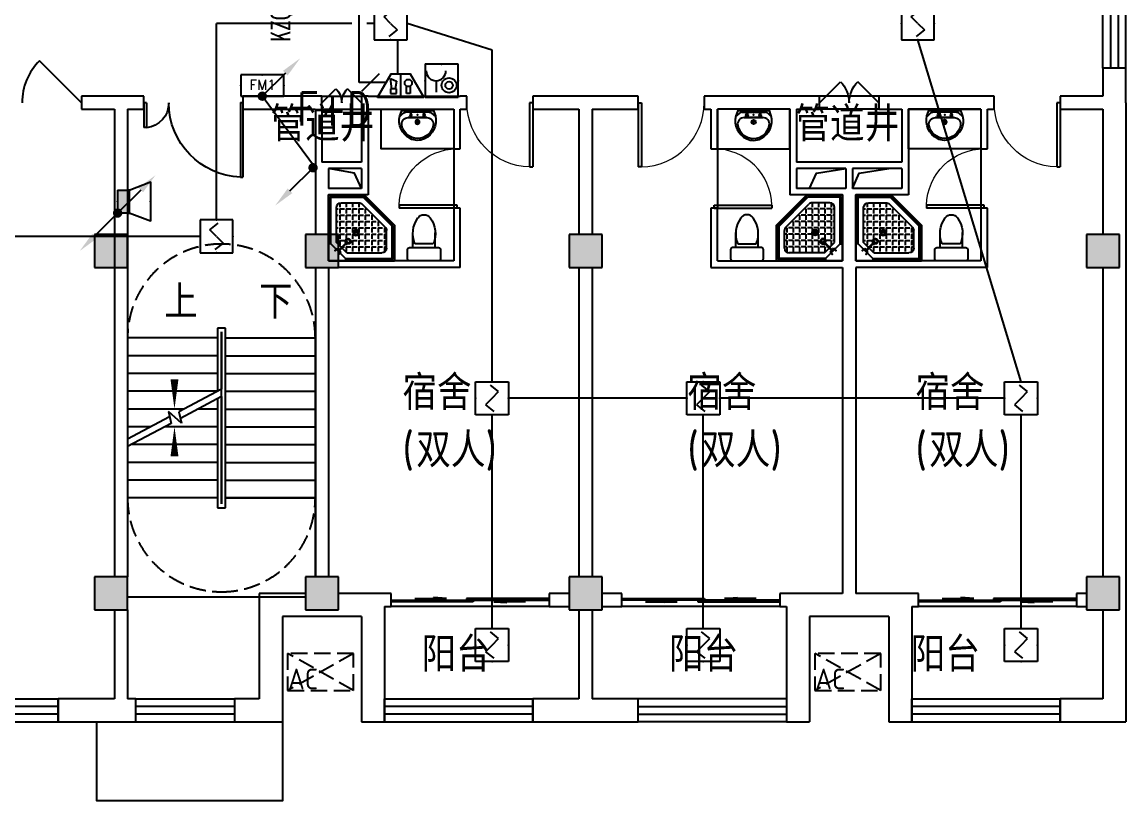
# Model space of a CAD drawing. Extents: x 1725663 to 4653551, y -550461 to 248782.
# Drawn here: x 2376593 to 2393343, y -248671 to -236846 of the extents above; entities that cross this region are included whole.
import ezdxf
from ezdxf.enums import TextEntityAlignment as Align

# ---------------------------------------------------------------- set-up
doc = ezdxf.new("R2010")
doc.units = 0
doc.header["$LTSCALE"] = 1000
doc.linetypes.add('DASH', pattern=[0.35, 0.25, -0.1])
for name, color, linetype in [('0-底图', 7, 'Continuous'), ('A-FLOR-STRS', 140, 'Continuous'), ('CLAYER', 7, 'Continuous'), ('COLUMN', 255, 'Continuous'), ('DIM-消防', 3, 'Continuous'), ('DIM_SYMB', 3, 'Continuous'), ('DOOR_FIRE', 4, 'Continuous'), ('EQUIP-广播', 3, 'Continuous'), ('EQUIP-消防', 3, 'Continuous'), ('LWIRE', 4, 'Continuous'), ('PUB_HATCH', 8, 'Continuous'), ('PUB_TEXT', 7, 'Continuous'), ('STAIR', 2, 'Continuous'), ('WALL', 2, 'Continuous'), ('WINDOW', 4, 'Continuous'), ('WIRE-消防', 1, 'Continuous'), ('抗震支吊架', 2, 'Continuous'), ('洁具', 213, 'Continuous'), ('空调外机', 211, 'Continuous')]:
    doc.layers.add(name, color=color, linetype=linetype)
doc.styles.add('_TCH_DIM', font='SIMPLEX', dxfattribs={"width": 0.8, "height": 5, "bigfont": 'HZTXT'})
doc.styles.add('_TEL_DIM', font='SIMPLEX', dxfattribs={"width": 0.8, "height": 3.5, "bigfont": 'HZTXT'})
doc.styles.add('kzcad', font='', dxfattribs={"width": 0.8})
doc.styles.get("Standard").update_dxf_attribs({"font": 'geniso.shx', "bigfont": 'hztxt.shx'})
doc.styles.get('kzcad').set_extended_font_data('SimSun')

# ---------------------------------------------------------------- blocks, each defined once
blk = doc.blocks.new('$Equip$00002649')
for p, q in [((-0.5, 0.5), (-0.5, -0.5)), ((0.5, 0.5), (-0.5, 0.5)), ((-0.2, 0.2), (0.05, 0.4)), ((0.5, -0.5), (0.5, 0.5)), ((0, 0), (-0.2, 0.2)), ((0, 0), (0.2, -0.2)), ((0.2, -0.2), (-0.05, -0.4)), ((-0.5, -0.5), (0.5, -0.5))]:
    blk.add_line(p, q)
at = {"const_width": 0.02}
blk.add_lwpolyline([(-0.5, 0.5), (0.5, 0.5), (0.5, -0.5), (-0.5, -0.5), (-0.5, 0.5), (0.5, 0.5)], dxfattribs=at)
for p in [(0, 0.5), (-0.5, 0), (0.5, 0), (0, -0.5)]:
    blk.add_point(p)
at = {"color": 7, "flags": 1}
for tag, height, p in [('A', 0.00002, (0, 0)), ('B', 0.4, (0.762, -0.208))]:
    blk.add_attdef(tag, text='', height=height, dxfattribs=at).set_placement(p, align=Align.MIDDLE_CENTER)
blk = doc.blocks.new('$equip$00002655')
for p, q in [((-0.5, 1), (-0.5, 0)), ((0.5, 1), (-0.5, 1)), ((0.5, 0), (0.5, 1)), ((-0.169, 0.5), (-0.169, 0.15)), ((-0.5, 0), (0.5, 0))]:
    blk.add_line(p, q)
at = {"const_width": 0.04}
blk.add_lwpolyline([(-0.5, 1), (0.5, 1), (0.5, 0), (-0.5, 0), (-0.5, 1), (0.5, 1)], dxfattribs=at)
for radius in [0.226, 0.113]:
    blk.add_circle((0.227, 0.36), radius)
blk.add_arc((-0.169, 0.8), 0.3, 180, 0)
for p in [(0, 1), (-0.5, 0.5), (0.5, 0.5), (0, 0)]:
    blk.add_point(p)
at = {"color": 7, "flags": 1}
for tag, height, p in [('B', 0.4, (0.762, 0.292)), ('A', 0.00002, (0, 0))]:
    blk.add_attdef(tag, text='', height=height, dxfattribs=at).set_placement(p, align=Align.MIDDLE_CENTER)
blk = doc.blocks.new('$equip$00002679')
for p, q in [((-0.3, 0.699), (-0.703, 0)), ((0.3, 0.699), (-0.3, 0.699)), ((0.3, 0.699), (-0.3, 0.699)), ((0, 0.699), (0, 0)), ((0.703, 0), (0.3, 0.699)), ((-0.264, 0.249), (-0.304, 0.569)), ((-0.304, 0.569), (-0.128, 0.489)), ((-0.128, 0.489), (-0.168, 0.249)), ((0.174, 0.11), (0.174, 0.338)), ((0.294, 0.338), (0.294, 0.11)), ((-0.703, 0), (0.703, 0)), ((-0.304, 0.249), (-0.304, 0.113)), ((-0.128, 0.249), (-0.304, 0.249)), ((-0.304, 0.113), (-0.128, 0.113)), ((-0.128, 0.113), (-0.128, 0.249)), ((0.294, 0.11), (0.174, 0.11))]:
    blk.add_line(p, q)
at = {"const_width": 0.04}
for points in [[(-0.299, 0.699), (0.301, 0.699), (0.703, 0), (-0.702, 0), (-0.299, 0.699), (0.301, 0.699)], [(-0.3, 0.699), (0.3, 0.699), (0.703, 0), (-0.703, 0), (-0.3, 0.699), (0.3, 0.699)]]:
    blk.add_lwpolyline(points, dxfattribs=at)
blk.add_circle((0.234, 0.43), 0.111)
for p in [(0, 0.699), (-0.501, 0.349), (0.502, 0.349), (0, 0)]:
    blk.add_point(p)
at = {"color": 7, "flags": 1}
for tag, height, p in [('B', 0.4, (0.961, 0.299)), ('A', 0.00002, (0, 0))]:
    blk.add_attdef(tag, text='', height=height, dxfattribs=at).set_placement(p, align=Align.MIDDLE_CENTER)
blk = doc.blocks.new('$TelecSys$00000111')
blk.add_line((0.268, 0.268), (-0.268, -0.268))
at = {"color": 7, "style": '_TEL_DIM', "width": 0.8}
blk.add_attdef('N', text='', height=1, dxfattribs=at).set_placement((-0.212, 0.579), align=Align.MIDDLE)
blk = doc.blocks.new('$equip$00002984')
blk.add_hatch(color=256).paths.add_polyline_path([(0.35, 0.35), (0, 0.35), (0, -0.35), (0.35, -0.35)])
for p, q in [((0, 0.35), (0, -0.35)), ((0, 0.35), (0.35, 0.35)), ((0.35, 0.35), (1, 0.6)), ((0.35, 0.35), (0.35, -0.35)), ((1, 0.6), (1, -0.6)), ((0.35, -0.35), (0, -0.35)), ((1, -0.6), (0.35, -0.35))]:
    blk.add_line(p, q)
at = {"const_width": 0.02}
blk.add_lwpolyline([(0.35, 0.35), (0, 0.35), (0, -0.35), (0.35, -0.35), (1, -0.6), (1, 0.6), (0.35, 0.35), (0, 0.35)], dxfattribs=at)
for p in [(0.35, 0.35), (0, 0), (1, 0), (0.35, -0.35)]:
    blk.add_point(p)
at = {"color": 7, "style": '_TEL_DIM', "flags": 1}
for tag in ['A', 'REMARK']:
    blk.add_attdef(tag, text='', height=0.00002, dxfattribs=at).set_placement((0, 0), align=Align.MIDDLE_CENTER)
blk = doc.blocks.new('$TelecSys$00000080')
for p, q in [((-0.7, -0.7), (0, 0)), ((0.104, 0.104), (0.104, 0.104)), ((-0.104, -0.104), (-0.104, -0.104))]:
    blk.add_line(p, q)
at = {"const_width": 0.142}
blk.add_lwpolyline([(0.071, 0, 1), (-0.071, 0, 1)], format="xyb", close=True, dxfattribs=at)
blk.add_solid([(-0.63, -0.77), (-0.77, -0.63), (-1.15, -1.15)])
at = {"width": 0.8, "flags": 9}
blk.add_attdef('A', (0, 0), '', height=0.00002, rotation=180, dxfattribs=at)
blk = doc.blocks.new('$TelecSys$00000079')
for p, q in [((0.7, 0.7), (0, 0)), ((0.104, 0.104), (0.104, 0.104)), ((-0.104, -0.104), (-0.104, -0.104))]:
    blk.add_line(p, q)
at = {"const_width": 0.142}
blk.add_lwpolyline([(-0.071, 0, 1), (0.071, 0, 1)], format="xyb", close=True, dxfattribs=at)
blk.add_solid([(0.63, 0.77), (0.77, 0.63), (1.15, 1.15)])
at = {"width": 0.8, "flags": 9}
blk.add_attdef('A', (0, 0), '', height=0.00002, dxfattribs=at)
blk = doc.blocks.new('1F平面-CAD导入_dwg_Drawing4_t3_dwg_$plan$00001613-474159-1F-927810-1F')
at = {"layer": '洁具'}
for p, q in [((-200, 170), (-430, 170)), ((-30, 250), (-170, 250)), ((-260, -140), (-260, 140)), ((-200, -170), (-200, -220)), ((-170, -250), (-30, -250))]:
    blk.add_line(p, q, dxfattribs=at)
for points in [[(-200, 220), (-200, 170), (-200, -170), (-430, -170)], [(0, -220), (0, 220)]]:
    blk.add_lwpolyline(points, dxfattribs=at)
for centre, radius, start, end in [((-413, -227), 398, 67.4505, 126.6381), ((-170, 220), 30, 90, 180), ((-30, 220), 30, 0, 90), ((-590, 0), 110, 123.4509, 236.5491), ((-413, 227), 398, 233.3619, 292.5495), ((-170, -220), 30, 180, 270), ((-30, -220), 30, 270, 0)]:
    blk.add_arc(centre, radius, start, end, dxfattribs=at)
blk = doc.blocks.new('$lvtry$00000169')
at = {"color": 0}
for p, q in [((259, -36), (259, 0)), ((259, -36), (36, -259)), ((276, -120), (120, -276)), ((144, -151), (291, -298)), ((151, -144), (298, -291)), ((259, -24), (976, -24)), ((259, -36), (964, -36)), ((270, -213), (270, -143)), ((276, -120), (808, -120)), ((366, -213), (366, -143)), ((462, -213), (462, -143)), ((558, -213), (558, -143)), ((655, -213), (655, -143)), ((751, -213), (751, -143)), ((847, -213), (847, -143)), ((964, -36), (976, -24)), ((964, -36), (964, -525)), ((976, -24), (976, -530)), ((36, -259), (0, -259)), ((24, -259), (24, -976)), ((36, -259), (36, -964)), ((120, -276), (120, -808)), ((120, -309), (147, -309)), ((173, -309), (173, -239)), ((173, -309), (243, -309)), ((183, -213), (205, -213)), ((220, -213), (243, -213)), ((270, -213), (340, -213)), ((270, -263), (270, -239)), ((334, -309), (340, -309)), ((366, -213), (436, -213)), ((366, -309), (366, -239)), ((366, -309), (436, -309)), ((462, -213), (532, -213)), ((462, -309), (462, -239)), ((462, -309), (532, -309)), ((558, -213), (628, -213)), ((558, -309), (558, -239)), ((558, -309), (628, -309)), ((655, -213), (725, -213)), ((655, -309), (655, -239)), ((655, -309), (725, -309)), ((751, -213), (821, -213)), ((751, -309), (751, -239)), ((751, -309), (821, -309)), ((847, -213), (880, -213)), ((847, -309), (847, -239)), ((847, -309), (880, -309)), ((880, -192), (880, -460)), ((120, -405), (147, -405)), ((120, -501), (147, -501)), ((173, -405), (173, -335)), ((173, -405), (243, -405)), ((173, -501), (173, -431)), ((173, -501), (243, -501)), ((270, -405), (270, -335)), ((270, -405), (340, -405)), ((270, -501), (270, -431)), ((270, -501), (340, -501)), ((366, -405), (366, -335)), ((366, -405), (379, -405)), ((366, -501), (366, -431)), ((366, -501), (436, -501)), ((462, -405), (462, -335)), ((462, -405), (532, -405)), ((462, -501), (462, -431)), ((462, -501), (532, -501)), ((558, -405), (558, -335)), ((558, -405), (628, -405)), ((558, -501), (558, -431)), ((558, -501), (628, -501)), ((655, -405), (655, -335)), ((655, -405), (725, -405)), ((655, -501), (655, -431)), ((655, -501), (725, -501)), ((751, -405), (751, -335)), ((751, -405), (821, -405)), ((751, -501), (751, -431)), ((751, -501), (821, -501)), ((847, -405), (847, -335)), ((847, -405), (880, -405)), ((847, -501), (847, -431)), ((847, -501), (867, -501)), ((120, -598), (147, -598)), ((173, -598), (173, -528)), ((173, -598), (243, -598)), ((173, -694), (173, -624)), ((270, -598), (270, -528)), ((270, -598), (340, -598)), ((270, -694), (270, -624)), ((366, -598), (366, -528)), ((366, -598), (436, -598)), ((366, -694), (366, -624)), ((462, -598), (462, -528)), ((462, -598), (532, -598)), ((462, -694), (462, -624)), ((859, -511), (511, -859)), ((964, -525), (525, -964)), ((976, -530), (530, -976)), ((558, -598), (558, -528)), ((558, -598), (628, -598)), ((558, -694), (558, -624)), ((655, -598), (655, -528)), ((655, -598), (725, -598)), ((655, -694), (655, -624)), ((751, -598), (751, -528)), ((751, -598), (773, -598)), ((964, -525), (976, -530)), ((120, -694), (147, -694)), ((120, -790), (147, -790)), ((173, -694), (243, -694)), ((173, -790), (173, -720)), ((173, -790), (243, -790)), ((173, -878), (173, -816)), ((270, -694), (340, -694)), ((270, -790), (270, -720)), ((270, -790), (340, -790)), ((270, -880), (270, -816)), ((366, -694), (436, -694)), ((366, -790), (366, -720)), ((366, -790), (436, -790)), ((366, -880), (366, -816)), ((462, -694), (532, -694)), ((462, -790), (462, -720)), ((462, -790), (532, -790)), ((462, -880), (462, -816)), ((558, -694), (628, -694)), ((558, -790), (558, -720)), ((558, -790), (580, -790)), ((655, -694), (676, -694)), ((36, -964), (24, -976)), ((24, -976), (530, -976)), ((36, -964), (525, -964)), ((192, -880), (460, -880)), ((525, -964), (530, -976))]:
    blk.add_line(p, q, dxfattribs=at)
blk.add_lwpolyline([(0, 0), (0, -1000), (540, -1000), (1000, -540), (1000, 0)], close=True)
for points in [[(0, 0), (0, -1000)], [(0, 0), (1000, 0)], [(1000, 0), (1000, -540)], [(136, -190), (148, -178), (132, -162), (121, -174)], [(190, -136), (178, -148), (162, -132), (174, -121)], [(1000, -540), (540, -1000)], [(0, -1000), (540, -1000)]]:
    blk.add_lwpolyline(points, close=True, dxfattribs=at)
for radius in [43.8, 31.1]:
    blk.add_circle((416, -428), radius, dxfattribs=at)
for centre, radius, start, end in [((808, -192), 72, 0, 90), ((296, -296), 40.6, 142.583, 128.4197), ((296, -296), 28.6, 145.828, 125.6599), ((808, -460), 72, 315, 0), ((192, -808), 72, 180, 270), ((460, -808), 72, 270, 315)]:
    blk.add_arc(centre, radius, start, end, dxfattribs=at)
for p in [(103, -156, 0), (156, -102, 0), (416, -428, 0)]:
    blk.add_point(p, dxfattribs=at)
blk = doc.blocks.new('$lvtry$00000178')
at = {"color": 0}
for p, q in [((-238, 0), (238, 0)), ((-214, -36), (-272, -91)), ((-180, -23), (180, -23)), ((-142, -105), (140, -105)), ((140, -105), (-142, -105)), ((216, -37), (268, -91))]:
    blk.add_line(p, q, dxfattribs=at)
blk.add_lwpolyline([(-104, -430, 0.224698), (110, -425, 0.348046), (269, -79), (239, 0), (-241, 0), (-271, -79, 0.356844)], format="xyb", close=True, dxfattribs=at)
for centre, radius in [((-100, -65), 16.3), ((1, -172), 31.6), ((100, -65), 16.3)]:
    blk.add_circle(centre, radius, dxfattribs=at)
at = {"color": 0, "lineweight": 13}
blk.add_circle((1, -172), 23, dxfattribs=at)
at = {"color": 0}
for centre, radius, start, end in [((-142, -205), 100, 90, 190.5602), ((-180, -73), 50, 90, 133.181), ((140, -205), 100, 349.4398, 90), ((180, -73), 50, 44.5607, 90), ((-1, -179), 243, 190.5602, 349.4398)]:
    blk.add_arc(centre, radius, start, end, dxfattribs=at)
for p in [(0, -65), (1, -172)]:
    blk.add_point(p, dxfattribs=at)
blk = doc.blocks.new('A$C70365C93')
at = {"layer": '洁具'}
blk.add_lwpolyline([(-1900, 2300), (-1900, 1700), (-800, 1700), (-800, 2300)], close=True, dxfattribs=at)
blk.add_blockref('$lvtry$00000178', (-1350, 2280), dxfattribs=at)
at = {"layer": '洁具', "rotation": 180}
blk.add_blockref('$lvtry$00000169', (0, 0), dxfattribs=at)
at = {"layer": '洁具', "extrusion": (0, 0, -1), "xscale": -1, "zscale": -1, "rotation": 90}
blk.add_blockref('1F平面-CAD导入_dwg_Drawing4_t3_dwg_$plan$00001613-474159-1F-927810-1F', (1450, 0), dxfattribs=at)
blk = doc.blocks.new('A$Cf5a72a1b')
at = {"layer": '空调外机', "linetype": 'DASH'}
for p, q in [((1000, 563), (0, 0)), ((1000, 0), (0, 563))]:
    blk.add_line(p, q, dxfattribs=at)
blk.add_lwpolyline([(1000, 563), (0, 563), (0, 0), (1000, 0)], close=True, dxfattribs=at)
at = {"layer": 'PUB_TEXT'}
blk.add_text('AC', height=315, dxfattribs=at).set_placement((5, 18))
blk = doc.blocks.new('$DorLib2D$00000116')
at = {"color": 0}
for p, q in [((-0.5, 0), (-0.146, 0.354)), ((0.5, 0), (0.146, 0.354))]:
    blk.add_line(p, q, dxfattribs=at)
for centre, start, end in [((-0.5, 0), 0, 45), ((0.5, 0), 135, 180)]:
    blk.add_arc(centre, 0.5, start, end, dxfattribs=at)
blk = doc.blocks.new('$WINLIB2D$00000001')
at = {"color": 0}
for points in [[(-0.5, 0.5), (-0.5, -0.5)], [(-0.5, 0.5), (0.5, 0.5)], [(0.5, -0.5), (0.5, 0.5)], [(0.5, 0.1667), (-0.5, 0.1667)], [(0.5, -0.1667), (-0.5, -0.1667)], [(-0.5, -0.5), (0.5, -0.5)]]:
    blk.add_lwpolyline(points, dxfattribs=at)
blk = doc.blocks.new('$DorLib2D$00000131')
at = {"color": 0, "linetype": 'Continuous'}
for p, q in [((0.15, 0.125), (0.2319, 0.1973)), ((0.2319, 0.1973), (0.2319, 0.125)), ((-0.5, 0.125), (-0.5, 0)), ((0.0192, 0.125), (-0.5, 0.125)), ((0.0192, 0), (0.0192, 0.125)), ((0.35, 0.125), (0.15, 0.125)), ((-0.5, 0), (0.0192, 0)), ((-0.024, 0), (0.5, 0)), ((-0.024, -0.125), (-0.024, 0)), ((0.5, 0), (0.5, -0.125)), ((-0.35, -0.125), (-0.15, -0.125)), ((-0.2319, -0.1973), (-0.2319, -0.125)), ((-0.15, -0.125), (-0.2319, -0.1973)), ((0.5, -0.125), (-0.024, -0.125))]:
    blk.add_line(p, q, dxfattribs=at)
blk = doc.blocks.new('$DorLib2D$00000001')
for p, q in [((0.45, 0.975), (0.5, 0.975)), ((0.45, 0), (0.45, 0.975)), ((0.5, 0), (0.5, 0.975)), ((0.5, 0), (0.45, 0))]:
    blk.add_line(p, q)
at = {"lineweight": 13}
blk.add_arc((0.475, 0), 0.975, 91.4693, 180, dxfattribs=at)
blk = doc.blocks.new('$DorLib2D$00000225')
at = {"color": 0}
for p, q in [((0.475, -0.001), (0.475, 0.752)), ((0.475, 0.752), (0.5, 0.752)), ((0.5, -0.001), (0.5, 0.752)), ((-0.5, 0), (-0.5, 0.252)), ((-0.475, 0.252), (-0.5, 0.252)), ((-0.475, 0), (-0.475, 0.252)), ((-0.475, 0), (-0.5, 0)), ((0.475, -0.001), (0.5, -0.001))]:
    blk.add_line(p, q, dxfattribs=at)
for centre, radius, start, end in [((0.505, -0.002), 0.755, 92.2493, 179.7238), ((-0.501, 0.003), 0.251, 359.7899, 84.0974)]:
    blk.add_arc(centre, radius, start, end, dxfattribs=at)
blk = doc.blocks.new('$DorLib2D$00000114')
at = {"color": 0}
blk.add_line((0.5, 0), (-0.207, 0.707), dxfattribs=at)
blk.add_arc((0.5, 0), 1, 135, 180, dxfattribs=at)
blk = doc.blocks.new('ghgd')
at = {"layer": 'PUB_HATCH'}
for points in [[(1588557, -159437.8), (1589057, -159437.8), (1589057, -158937.8), (1588557, -158937.8)], [(1591757, -159437.8), (1592257, -159437.8), (1592257, -158937.8), (1591757, -158937.8)], [(1595757, -159437.8), (1596257, -159437.8), (1596257, -158937.8), (1595757, -158937.8)], [(1603607, -159437.8), (1604107, -159437.8), (1604107, -158937.8), (1603607, -158937.8)], [(1588557, -164637.8), (1589057, -164637.8), (1589057, -164137.8), (1588557, -164137.8)], [(1591757, -164637.8), (1592257, -164637.8), (1592257, -164137.8), (1591757, -164137.8)], [(1595757, -164637.8), (1596257, -164637.8), (1596257, -164137.8), (1595757, -164137.8)], [(1603607, -164637.8), (1604107, -164637.8), (1604107, -164137.8), (1603607, -164137.8)]]:
    blk.add_hatch(color=256, dxfattribs=at).paths.add_polyline_path(points)
for points in [[(1592607, -158237.8), (1592503.4, -158007.5), (1592107, -157937.8)], [(1599407, -158237.8), (1599510.6, -158007.5), (1599957, -157937.8)], [(1600057, -158237.8), (1600160.6, -158007.5), (1600607, -157937.8)]]:
    blk.add_lwpolyline(points)
at = {"layer": 'A-FLOR-STRS'}
for p, q in [((1590542, -160357.8), (1590422, -160357.8)), ((1590422, -160357.8), (1590422, -161318.4)), ((1590482, -160417.8), (1590482, -160417.8)), ((1590482, -160417.8), (1590482, -161286.4)), ((1590482, -161286.4), (1590482, -160417.8)), ((1590542, -163087.8), (1590542, -160357.8)), ((1589057, -160507.8), (1589057, -162045.8)), ((1590422, -160507.8), (1589057, -160507.8)), ((1590482, -160507.8), (1590482, -161286.4)), ((1590482, -162937.8), (1590482, -160507.8)), ((1590482, -160507.8), (1590482, -160507.8)), ((1590542, -160507.8), (1591907, -160507.8)), ((1591907, -162937.8), (1591907, -160507.8)), ((1590422, -160777.8), (1589057, -160777.8)), ((1590542, -160777.8), (1591907, -160777.8)), ((1590422, -161047.8), (1589057, -161047.8)), ((1590542, -161047.8), (1591907, -161047.8)), ((1590482, -161286.4), (1589837.1, -161630.1)), ((1590422, -161317.8), (1589057, -161317.8)), ((1590482, -161399.7), (1589860.5, -161730.9)), ((1590422, -161431.7), (1590422, -163087.8)), ((1590482, -161399.7), (1590482, -162937.8)), ((1590482, -161399.7), (1590482, -163027.8)), ((1590482, -163027.8), (1590482, -161399.7)), ((1590542, -161317.8), (1591907, -161317.8)), ((1589916.5, -161587.8), (1589057, -161587.8)), ((1589877.4, -161803.9), (1589677.3, -161624.1)), ((1589677.3, -161624.1), (1589719.5, -161806)), ((1589837.1, -161630.1), (1589877.4, -161803.9)), ((1590422, -161587.8), (1590129.1, -161587.8)), ((1590542, -161587.8), (1591907, -161587.8)), ((1589696.1, -161705.2), (1589057, -162045.8)), ((1589719.5, -161806), (1589057, -162159.1)), ((1589409.9, -161857.8), (1589057, -161857.8)), ((1590422, -161857.8), (1589622.5, -161857.8)), ((1590542, -161857.8), (1591907, -161857.8)), ((1590422, -162127.8), (1589115.9, -162127.8)), ((1590542, -162127.8), (1591907, -162127.8)), ((1589057, -162159.1), (1589057, -162937.8)), ((1590422, -162397.8), (1589057, -162397.8)), ((1590542, -162397.8), (1591907, -162397.8)), ((1590422, -162667.8), (1589057, -162667.8)), ((1590542, -162667.8), (1591907, -162667.8)), ((1590422, -162937.8), (1589057, -162937.8)), ((1589057, -162937.8), (1589057, -164137.8)), ((1590422, -162937.8), (1589057, -162937.8)), ((1590542, -162937.8), (1591907, -162937.8)), ((1591907, -162937.8), (1590542, -162937.8)), ((1591907, -164137.8), (1591907, -162937.8)), ((1590422, -163087.8), (1590542, -163087.8)), ((1590482, -163027.8), (1590482, -163027.8)), ((1589057, -164437.8), (1591757, -164437.8))]:
    blk.add_line(p, q, dxfattribs=at)
at = {"layer": 'COLUMN'}
for p, q in [((1589057, -158937.8), (1588557, -158937.8)), ((1588557, -158937.8), (1588557, -159437.8)), ((1589057, -159437.8), (1589057, -158937.8)), ((1592257, -158937.8), (1591757, -158937.8)), ((1591757, -158937.8), (1591757, -159437.8)), ((1592257, -159437.8), (1592257, -158937.8)), ((1596257, -158937.8), (1595757, -158937.8)), ((1595757, -158937.8), (1595757, -159437.8)), ((1596257, -159437.8), (1596257, -158937.8)), ((1604107, -158937.8), (1603607, -158937.8)), ((1603607, -158937.8), (1603607, -159437.8)), ((1604107, -159437.8), (1604107, -158937.8)), ((1588557, -159437.8), (1589057, -159437.8)), ((1591757, -159437.8), (1592257, -159437.8)), ((1595757, -159437.8), (1596257, -159437.8)), ((1603607, -159437.8), (1604107, -159437.8)), ((1589057, -164137.8), (1588557, -164137.8)), ((1588557, -164137.8), (1588557, -164637.8)), ((1589057, -164637.8), (1589057, -164137.8)), ((1592257, -164137.8), (1591757, -164137.8)), ((1591757, -164137.8), (1591757, -164637.8)), ((1592257, -164637.8), (1592257, -164137.8)), ((1596257, -164137.8), (1595757, -164137.8)), ((1595757, -164137.8), (1595757, -164637.8)), ((1596257, -164637.8), (1596257, -164137.8)), ((1604107, -164137.8), (1603607, -164137.8)), ((1603607, -164137.8), (1603607, -164637.8)), ((1604107, -164637.8), (1604107, -164137.8)), ((1588557, -164637.8), (1589057, -164637.8)), ((1591757, -164637.8), (1592257, -164637.8)), ((1595757, -164637.8), (1596257, -164637.8)), ((1603607, -164637.8), (1604107, -164637.8))]:
    blk.add_line(p, q, dxfattribs=at)
at = {"layer": 'Defpoints'}
blk.add_lwpolyline([(1591407, -166337.8), (1591407, -167537.8), (1588589.2, -167537.8), (1588589.2, -166337.8)], dxfattribs=at)
at = {"layer": 'DIM_SYMB'}
for points in [[(1589769.5, -160372.8, 0, 0, 0), (1589769.5, -161587.8, 0, 120, 0), (1589769.5, -161137.8, 0, 0, 0)], [(1591194.5, -160372.8, 0, 0, 0), (1591194.5, -163687.8, 0, 0, 0), (1589769.5, -163687.8, 0, 0, 0), (1589769.5, -161857.8, 0, 120, 0), (1589769.5, -162307.8, 0, 0, 0)]]:
    blk.add_lwpolyline(points, format="xyseb", dxfattribs=at)
at = {"layer": 'DOOR_FIRE'}
for p, q in [((1592007, -156837.8), (1592607, -156837.8)), ((1600457, -156837.8), (1599557, -156837.8)), ((1592007, -157037.8), (1592607, -157037.8)), ((1600457, -157037.8), (1599557, -157037.8))]:
    blk.add_line(p, q, dxfattribs=at)
at = {"layer": 'STAIR', "color": 9, "linetype": 'DASH'}
for p, q in [((1590482, -159082.8), (1590482, -159082.8)), ((1590482, -164362.8), (1590482, -164362.8))]:
    blk.add_line(p, q, dxfattribs=at)
for points in [[(1589057, -160507.8, -0.4142136), (1590482, -159082.8)], [(1591907, -160507.8, 0.4142136), (1590482, -159082.8)], [(1589057, -162937.8, 0.4142136), (1590482, -164362.8)], [(1591907, -162937.8, -0.4142136), (1590482, -164362.8)]]:
    blk.add_lwpolyline(points, format="xyb", dxfattribs=at)
at = {"layer": 'WALL'}
for p, q in [((1604207, -156412.8), (1603857, -156412.8)), ((1603857, -156412.8), (1603857, -156837.8)), ((1604207, -156937.8), (1604207, -156412.8)), ((1588957, -156837.8), (1588357, -156837.8)), ((1588357, -156837.8), (1588357, -157037.8)), ((1589307, -156837.8), (1588957, -156837.8)), ((1589307, -157037.8), (1589307, -156837.8)), ((1592007, -156837.8), (1590807, -156837.8)), ((1590807, -156837.8), (1590807, -157037.8)), ((1592007, -157037.8), (1592007, -156837.8)), ((1592707, -156837.8), (1592607, -156837.8)), ((1592607, -156837.8), (1592607, -157037.8)), ((1592707, -156837.8), (1594107, -156837.8)), ((1594207, -156837.8), (1594107, -156837.8)), ((1594207, -157037.8), (1594207, -156837.8)), ((1596007, -156837.8), (1595207, -156837.8)), ((1595207, -156837.8), (1595207, -157037.8)), ((1596807, -156837.8), (1596007, -156837.8)), ((1596807, -157037.8), (1596807, -156837.8)), ((1597907, -156837.8), (1597807, -156837.8)), ((1597807, -156837.8), (1597807, -157037.8)), ((1599107, -156837.8), (1597907, -156837.8)), ((1599557, -156837.8), (1599107, -156837.8)), ((1599557, -157037.8), (1599557, -156837.8)), ((1600907, -156837.8), (1600457, -156837.8)), ((1600457, -156837.8), (1600457, -157037.8)), ((1602107, -156837.8), (1600907, -156837.8)), ((1602207, -156837.8), (1602107, -156837.8)), ((1602207, -157037.8), (1602207, -156837.8)), ((1603857, -156837.8), (1603207, -156837.8)), ((1603207, -156837.8), (1603207, -157037.8)), ((1604207, -156937.8), (1604207, -159187.8)), ((1588357, -157037.8), (1588857, -157037.8)), ((1588857, -157037.8), (1588857, -164137.8)), ((1589057, -157037.8), (1589057, -164137.8)), ((1589057, -157037.8), (1589307, -157037.8)), ((1590807, -157037.8), (1591907, -157037.8)), ((1591907, -157037.8), (1591907, -157837.8)), ((1592007, -157037.8), (1592007, -157837.8)), ((1592607, -157037.8), (1592607, -157837.8)), ((1592707, -157037.8), (1594007, -157037.8)), ((1592707, -157037.8), (1592707, -157837.8)), ((1594007, -157037.8), (1594007, -157637.8)), ((1594107, -157037.8), (1594207, -157037.8)), ((1594107, -157637.8), (1594107, -157037.8)), ((1595207, -157037.8), (1595907, -157037.8)), ((1595907, -157037.8), (1595907, -158937.8)), ((1596107, -157037.8), (1596807, -157037.8)), ((1596107, -157037.8), (1596107, -158937.8)), ((1597807, -157037.8), (1597907, -157037.8)), ((1597907, -157037.8), (1597907, -157637.8)), ((1599107, -157037.8), (1598007, -157037.8)), ((1598007, -157637.8), (1598007, -157037.8)), ((1599107, -157037.8), (1599107, -157837.8)), ((1599207, -157037.8), (1599557, -157037.8)), ((1599207, -157037.8), (1599207, -157837.8)), ((1600457, -157037.8), (1600807, -157037.8)), ((1600807, -157037.8), (1600807, -157837.8)), ((1602007, -157037.8), (1600907, -157037.8)), ((1600907, -157037.8), (1600907, -157837.8)), ((1602007, -157037.8), (1602007, -157637.8)), ((1602107, -157637.8), (1602107, -157037.8)), ((1602107, -157037.8), (1602207, -157037.8)), ((1603207, -157037.8), (1603857, -157037.8)), ((1603857, -157037.8), (1603857, -158937.8)), ((1594007, -157637.8), (1594107, -157637.8)), ((1597907, -157637.8), (1598007, -157637.8)), ((1602007, -157637.8), (1602107, -157637.8)), ((1591907, -157837.8), (1591907, -158237.8)), ((1592607, -157837.8), (1592007, -157837.8)), ((1592107, -157937.8), (1592107, -158237.8)), ((1592607, -157937.8), (1592107, -157937.8)), ((1592607, -157937.8), (1592607, -158237.8)), ((1592707, -157837.8), (1592707, -158337.8)), ((1599107, -157837.8), (1599107, -158337.8)), ((1600007, -157837.8), (1599207, -157837.8)), ((1599957, -157937.8), (1599207, -157937.8)), ((1599207, -157937.8), (1599207, -158237.8)), ((1599957, -157937.8), (1599957, -158237.8)), ((1600807, -157837.8), (1600007, -157837.8)), ((1600807, -157937.8), (1600057, -157937.8)), ((1600057, -157937.8), (1600057, -158237.8)), ((1600807, -157937.8), (1600807, -158237.8)), ((1600907, -157837.8), (1600907, -158337.8)), ((1591907, -158237.8), (1591907, -158937.8)), ((1592607, -158237.8), (1592107, -158237.8)), ((1599957, -158237.8), (1599207, -158237.8)), ((1600807, -158237.8), (1600057, -158237.8)), ((1592107, -158337.8), (1592107, -158937.8)), ((1592707, -158337.8), (1592107, -158337.8)), ((1599907, -158337.8), (1599107, -158337.8)), ((1599907, -158337.8), (1599907, -159337.8)), ((1600107, -158337.8), (1600107, -159337.8)), ((1600907, -158337.8), (1600107, -158337.8)), ((1594107, -158537.8), (1594007, -158537.8)), ((1594007, -158537.8), (1594007, -159337.8)), ((1594107, -159437.8), (1594107, -158537.8)), ((1598007, -158537.8), (1597907, -158537.8)), ((1597907, -158537.8), (1597907, -159437.8)), ((1598007, -159337.8), (1598007, -158537.8)), ((1602107, -158537.8), (1602007, -158537.8)), ((1602007, -158537.8), (1602007, -159337.8)), ((1602107, -159437.8), (1602107, -158537.8)), ((1604207, -159187.8), (1604207, -164537.8)), ((1591907, -159437.8), (1591907, -164137.8)), ((1592107, -159437.8), (1592107, -164137.8)), ((1594007, -159337.8), (1592257, -159337.8)), ((1594107, -159437.8), (1592257, -159437.8)), ((1595907, -159437.8), (1595907, -164137.8)), ((1596107, -159437.8), (1596107, -164137.8)), ((1597907, -159437.8), (1599907, -159437.8)), ((1598007, -159337.8), (1599907, -159337.8)), ((1599907, -159437.8), (1599907, -164387.8)), ((1602007, -159337.8), (1600107, -159337.8)), ((1602107, -159437.8), (1600107, -159437.8)), ((1600107, -159437.8), (1600107, -164387.8)), ((1603857, -159437.8), (1603857, -164137.8)), ((1591757, -164387.8), (1591057, -164387.8)), ((1591057, -164387.8), (1591057, -165987.8)), ((1592707, -164387.8), (1592257, -164387.8)), ((1593057, -164387.8), (1592707, -164387.8)), ((1593057, -164587.8), (1593057, -164387.8)), ((1595757, -164387.8), (1595457, -164387.8)), ((1595457, -164387.8), (1595457, -164587.8)), ((1596557, -164387.8), (1596257, -164387.8)), ((1596557, -164587.8), (1596557, -164387.8)), ((1599307, -164387.8), (1598957, -164387.8)), ((1598957, -164387.8), (1598957, -164587.8)), ((1599907, -164387.8), (1599307, -164387.8)), ((1600707, -164387.8), (1600107, -164387.8)), ((1601057, -164387.8), (1600707, -164387.8)), ((1601057, -164587.8), (1601057, -164387.8)), ((1603607, -164387.8), (1603457, -164387.8)), ((1603457, -164387.8), (1603457, -164587.8)), ((1588857, -164637.8), (1588857, -165987.8)), ((1589057, -164637.8), (1589057, -165987.8)), ((1592957, -164587.8), (1592957, -165987.8)), ((1592957, -164587.8), (1593057, -164587.8)), ((1595457, -164587.8), (1595757, -164587.8)), ((1595907, -164637.8), (1595907, -165987.8)), ((1596107, -164637.8), (1596107, -165987.8)), ((1596257, -164587.8), (1596557, -164587.8)), ((1598957, -164587.8), (1599057, -164587.8)), ((1599057, -164587.8), (1599057, -165987.8)), ((1600957, -164587.8), (1600957, -165987.8)), ((1600957, -164587.8), (1601057, -164587.8)), ((1603457, -164587.8), (1603607, -164587.8)), ((1603857, -164637.8), (1603857, -165987.8)), ((1604207, -164537.8), (1604207, -166337.8)), ((1592007, -164737.8), (1591407, -164737.8)), ((1591407, -164737.8), (1591407, -166337.8)), ((1592607, -164737.8), (1592007, -164737.8)), ((1592607, -164737.8), (1592607, -166337.8)), ((1599407, -164737.8), (1599407, -166337.8)), ((1600007, -164737.8), (1599407, -164737.8)), ((1600607, -164737.8), (1600007, -164737.8)), ((1600607, -164737.8), (1600607, -166337.8)), ((1588857, -165987.8), (1588007, -165987.8)), ((1588007, -165987.8), (1588007, -166337.8)), ((1589181.9, -165987.8), (1589057, -165987.8)), ((1589181.9, -166337.8), (1589181.9, -165987.8)), ((1591057, -165987.8), (1590682, -165987.8)), ((1590682, -165987.8), (1590682, -166337.8)), ((1592957, -166337.8), (1592957, -165987.8)), ((1595907, -165987.8), (1595207, -165987.8)), ((1595207, -165987.8), (1595207, -166337.8)), ((1596807, -165987.8), (1596107, -165987.8)), ((1596807, -166337.8), (1596807, -165987.8)), ((1599057, -165987.8), (1599057, -166337.8)), ((1600957, -166337.8), (1600957, -165987.8)), ((1603857, -165987.8), (1603207, -165987.8)), ((1603207, -165987.8), (1603207, -166337.8)), ((1588007, -166337.8), (1588957, -166337.8)), ((1588957, -166337.8), (1589181.9, -166337.8)), ((1590682, -166337.8), (1591407, -166337.8)), ((1592607, -166337.8), (1592957, -166337.8)), ((1595207, -166337.8), (1596007, -166337.8)), ((1596007, -166337.8), (1596807, -166337.8)), ((1599057, -166337.8), (1599407, -166337.8)), ((1600607, -166337.8), (1600957, -166337.8)), ((1603207, -166337.8), (1604207, -166337.8))]:
    blk.add_line(p, q, dxfattribs=at)
at = {"layer": 'WINDOW'}
for p, q in [((1594007, -157637.8), (1594007, -158537.8)), ((1598007, -157637.8), (1598007, -158537.8)), ((1602007, -157637.8), (1602007, -158537.8)), ((1595457, -164587.8), (1593057, -164587.8)), ((1598957, -164587.8), (1596557, -164587.8)), ((1603457, -164587.8), (1601057, -164587.8))]:
    blk.add_line(p, q, dxfattribs=at)
at = {"xscale": -1, "rotation": 359.9999999999999}
for p in [(1592107, -159337.8), (1600107, -159337.8)]:
    blk.add_blockref('A$C70365C93', p, dxfattribs=at)
for name, p in [('A$C70365C93', (1599907, -159337.8)), ('A$Cf5a72a1b', (1591487, -165861.3)), ('A$Cf5a72a1b', (1599487, -165861.3))]:
    blk.add_blockref(name, p)
at = {"layer": 'DOOR_FIRE', "zscale": 200}
for name, p, xscale, yscale, rotation in [('$DorLib2D$00000114', (1587907, -156937.8), -900, -900, 180), ('$DorLib2D$00000116', (1600007, -156937.8), 900, -900, 179.9999999994664), ('$DorLib2D$00000225', (1590057, -156937.8), -1500, 1500, 180)]:
    blk.add_blockref(name, p, dxfattribs=dict(at, xscale=xscale, yscale=yscale, rotation=rotation))
at = {"layer": 'DOOR_FIRE', "xscale": -600, "yscale": 600, "zscale": 200}
blk.add_blockref('$DorLib2D$00000116', (1592307, -156937.8), dxfattribs=at)
at = {"layer": 'WINDOW'}
for name, p, xscale, yscale, zscale, rotation in [('$WINLIB2D$00000001', (1604032, -155712.8), -1400, 350, -1400, 269.9999999999944), ('$DorLib2D$00000001', (1594057, -158087.8), 900, -900, 900, 270), ('$DorLib2D$00000001', (1597957, -158087.8), 900, 900, 900, 270), ('$DorLib2D$00000001', (1602057, -158087.8), 900, -900, 900, 270), ('$DorLib2D$00000131', (1594257, -164487.8), -2400, 200, -2400, 180), ('$DorLib2D$00000131', (1597757, -164487.8), 2400, 200, 2400, 180), ('$DorLib2D$00000131', (1602257, -164487.8), -2400, 200, -2400, 180), ('$WINLIB2D$00000001', (1586882, -166162.8), -2249.999999993481, -350, -2249.999999993481, 180), ('$WINLIB2D$00000001', (1589932, -166162.8), -1500.092589734973, 350, -1500.092589734973, 180), ('$WINLIB2D$00000001', (1594082, -166162.8), -2249.999999993481, -350, -2249.999999993481, 180), ('$WINLIB2D$00000001', (1597932, -166162.8), 2249.999999993481, -350, 2249.999999993481, 180), ('$WINLIB2D$00000001', (1602082, -166162.8), -2249.999999993481, -350, -2249.999999993481, 180)]:
    blk.add_blockref(name, p, dxfattribs=dict(at, xscale=xscale, yscale=yscale, zscale=zscale, rotation=rotation))
at = {"layer": 'WINDOW', "yscale": -1000}
for p, xscale, zscale in [((1594707, -156937.8), 1000, 1000), ((1597307, -156937.8), -1000, -1000), ((1602707, -156937.8), 1000, 1000)]:
    blk.add_blockref('$DorLib2D$00000001', p, dxfattribs=dict(at, xscale=xscale, zscale=zscale))
at = {"layer": 'CLAYER'}
for p in [(1591227.3, -157524.8), (1599192.3, -157524.8)]:
    blk.add_text('管道井', height=525, dxfattribs=at).set_placement(p)
at = {"layer": 'PUB_TEXT', "color": 7, "style": '_TCH_DIM'}
for s, p in [('上', (1589613.1, -160215.3)), ('下', (1591052.1, -160215.3))]:
    blk.add_text(s, height=506.4, dxfattribs=at).set_placement(p)
at = {"layer": 'PUB_TEXT'}
for s, p in [('宿舍', (1593228.1, -161601.6)), ('宿舍', (1597550.3, -161601.6)), ('宿舍', (1601012.2, -161601.6)), ('(', (1593228.1, -162473.7)), ('双人', (1593438.1, -162473.7)), (')', (1594488.1, -162473.7)), ('(', (1597550.3, -162473.7)), ('双人', (1597760.3, -162473.7)), (')', (1598810.3, -162473.7)), ('(', (1601012.2, -162473.7)), ('双人', (1601222.2, -162473.7)), (')', (1602272.2, -162473.7)), ('阳台', (1593518, -165575.8)), ('阳台', (1597274.5, -165575.8)), ('阳台', (1600941.5, -165575.8))]:
    blk.add_text(s, height=525, dxfattribs=at).set_placement(p)
blk = doc.blocks.new('$equip$00001926')
for p, q in [((0.65, 0.65), (-0.65, 0.65)), ((-0.65, 0.65), (-0.65, 0)), ((0.65, 0), (0.65, 0.65)), ((-0.65, 0), (0.65, 0))]:
    blk.add_line(p, q)
for p in [(0, 0.65), (-0.65, 0.325), (0, 0), (0.65, 0.325)]:
    blk.add_point(p)
at = {"color": 7, "style": '_TEL_DIM'}
blk.add_attdef('$TEXT$', text='', height=0.3, dxfattribs=at).set_placement((0.006, 0.343), align=Align.MIDDLE_CENTER)
at = {"color": 7, "style": '_TEL_DIM', "flags": 1}
blk.add_attdef('A', text='', height=0.00002, dxfattribs=at).set_placement((0, 0), align=Align.MIDDLE_CENTER)
blk = doc.blocks.new('fdsfdg')
for p in [(22068, 21107), (22068, 21107), (22068, 21107), (21743, 20944), (21743, 20944), (21743, 20944), (22393, 20944), (22393, 20944), (22393, 20944), (22068, 20782), (22068, 20782), (22068, 20782)]:
    blk.add_point(p)
at = {"xscale": 500, "yscale": 500, "zscale": 500}
blk.add_blockref('$equip$00001926', (22068, 20782), dxfattribs=at).add_auto_attribs({'$TEXT$': 'FM1'})
at = {"color": 7, "style": '_TEL_DIM', "flags": 1}
for tag in ['REMARK', 'A', 'REMARK', 'A', 'A', 'REMARK']:
    blk.add_attdef(tag, text='', height=0.01, dxfattribs=at).set_placement((22068, 20782), align=Align.MIDDLE_CENTER)
blk = doc.blocks.new('$equip_U$00000187(WIN7-PC-dian)')
for p in [(0, 0.65), (-0.65, 0.325), (0, 0), (0.65, 0.325)]:
    blk.add_point(p)
at = {"xscale": 0.002, "yscale": 0.002, "zscale": 0.002}
blk.add_blockref('fdsfdg', (-44.135, -41.563), dxfattribs=at)
at = {"color": 7, "style": '_TEL_DIM', "flags": 1}
for tag in ['A', 'REMARK']:
    blk.add_attdef(tag, text='', height=0.00002, dxfattribs=at).set_placement((0, 0), align=Align.MIDDLE_CENTER)

msp = doc.modelspace()

# ---------------------------------------------------------------- linework, layer by layer
at = {"layer": 'WIRE-消防'}
for p, q in [((2381710, -237766), (2381710, -236399)), ((2379543, -239851, 4200), (2379543, -236866)), ((2381597, -236866), (2379543, -236866)), ((2381935, -236866), (2381822, -236866)), ((2383724, -237273, 4200), (2382435, -236866)), ((2382295, -237637), (2382295, -237116)), ((2391751, -242307, 4200), (2390185, -237116)), ((2383724, -242307, 4200), (2383724, -237273, 4200)), ((2382113, -237766), (2381710, -237766)), ((2381043, -239065), (2380238, -237971)), ((2379293, -240101, 4200), (2375513, -240101, 4200)), ((2386679, -242557, 4200), (2383974, -242557, 4200)), ((2391501, -242557, 4200), (2387179, -242557, 4200)), ((2383724, -246055, 4200), (2383724, -242807, 4200)), ((2386929, -246055, 4200), (2386929, -242807, 4200)), ((2391751, -246055, 4200), (2391751, -242807, 4200))]:
    msp.add_line(p, q, dxfattribs=at)

# ---------------------------------------------------------------- block references
at = {"layer": '0-底图'}
msp.add_blockref('ghgd', (789136, -81133), dxfattribs=at)
at = {"layer": 'DIM-消防'}
ref = msp.add_blockref('$TelecSys$00000111', (2381877, -237766), dxfattribs=dict(at, xscale=500, yscale=500, zscale=500))
ref.add_attrib('N', 'F+D', dxfattribs={"layer": '0', "color": 7, "height": 500, "style": '_TEL_DIM', "width": 0.8}).set_placement((2381329, -238166), align=Align.MIDDLE)
at = {"layer": 'EQUIP-广播', "xscale": 500, "yscale": 500, "zscale": 500}
msp.add_blockref('$equip$00002984', (2378043, -239571), dxfattribs=at)
at = {"layer": 'EQUIP-消防', "xscale": 500, "yscale": 500, "zscale": 500}
for name, p in [('$Equip$00002649', (2382185, -236866)), ('$Equip$00002649', (2390185, -236866)), ('$equip$00002655', (2382959, -237986)), ('$equip_U$00000187(WIN7-PC-dian)', (2380238, -237971)), ('$equip$00002679', (2382337, -237986)), ('$Equip$00002649', (2379543, -240101, 4200))]:
    msp.add_blockref(name, p, dxfattribs=at)
at = {"layer": 'EQUIP-消防', "xscale": -500, "yscale": 500, "zscale": 500, "rotation": 180}
for p in [(2383724, -242557, 4200), (2386929, -242557, 4200), (2391751, -242557, 4200), (2383724, -246305, 4200), (2386929, -246305, 4200), (2391751, -246305, 4200)]:
    msp.add_blockref('$Equip$00002649', p, dxfattribs=at)
at = {"layer": 'LWIRE', "xscale": 500, "yscale": 500, "zscale": 500}
for name, p in [('$TelecSys$00000079', (2380238, -237971)), ('$TelecSys$00000080', (2381008, -239058)), ('$TelecSys$00000079', (2378043, -239746)), ('$TelecSys$00000080', (2378043, -239746))]:
    msp.add_blockref(name, p, dxfattribs=at)

# ---------------------------------------------------------------- texts
at = {"layer": '抗震支吊架', "color": 2, "style": 'kzcad', "width": 0.8}
msp.add_text('KZQ-200*2-T', height=300, rotation=89.8854, dxfattribs=at).set_placement((2380666, -236248), align=Align.CENTER)

doc.saveas('drawing.dxf')
